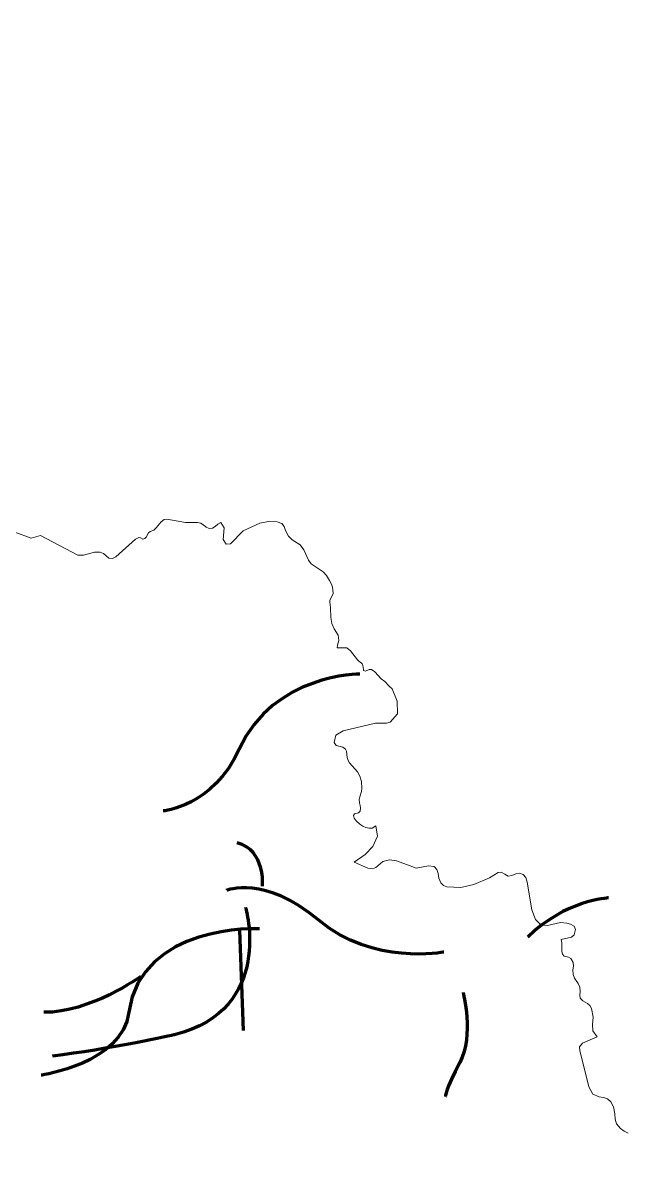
# Model space of a CAD drawing. Extents: x -310 to 3655, y -429 to 1712.
# Drawn here: x 395.6 to 501.1, y -129.3 to 73.3 of the extents above; entities that cross this region are included whole.
import ezdxf

# ---------------------------------------------------------------- set-up
doc = ezdxf.new("R2010")
doc.units = 0
doc.header["$MEASUREMENT"] = 0
for name, color, linetype in [('1-mar', 7, 'Continuous'), ('10-mar', 7, 'Continuous'), ('12-mar', 7, 'Continuous'), ('13-mar', 7, 'Continuous'), ('14-mar', 7, 'Continuous'), ('2-mar', 7, 'Continuous'), ('24-feb', 7, 'Continuous'), ('25-feb', 7, 'Continuous'), ('26-feb', 7, 'Continuous'), ('28-feb', 7, 'Continuous'), ('3-mar', 7, 'Continuous'), ('4-mar', 7, 'Continuous'), ('5-mar', 7, 'Continuous'), ('6-mar', 7, 'Continuous'), ('9-mar', 7, 'Continuous'), ('graphic', 7, 'Continuous'), ('raster', 7, 'Continuous')]:
    doc.layers.add(name, color=color, linetype=linetype)
picture_1 = doc.add_image_def('image11.png', size_in_pixel=(1280, 720))
picture_2 = doc.add_image_def('image12.png', size_in_pixel=(1280, 720))
picture_3 = doc.add_image_def('image13.png', size_in_pixel=(1280, 720))
picture_4 = doc.add_image_def('image14.png', size_in_pixel=(1280, 720))
picture_5 = doc.add_image_def('image15.png', size_in_pixel=(1280, 720))

# ---------------------------------------------------------------- blocks, each defined once
blk = doc.blocks.new('block 6')
at = {"layer": 'raster'}
image = blk.add_image(picture_1, insert=(-82.75, -428.42), size_in_units=(1253.62, 622.57), dxfattribs=at)
blk = doc.blocks.new('block 7')
at = {"layer": 'raster'}
image = blk.add_image(picture_2, insert=(-82.5, -428.9), size_in_units=(1253.62, 622.57), dxfattribs=at)
blk = doc.blocks.new('block 8')
at = {"layer": 'raster'}
image = blk.add_image(picture_3, insert=(-82.5, -428.9), size_in_units=(1253.62, 622.57), dxfattribs=at)
blk = doc.blocks.new('block 9')
at = {"layer": 'raster'}
image = blk.add_image(picture_4, insert=(-82.45, -429.27), size_in_units=(1253.62, 622.57), dxfattribs=at)
blk = doc.blocks.new('block 10')
at = {"layer": 'raster'}
image = blk.add_image(picture_5, insert=(-83.37, -429.26), size_in_units=(1254.4, 622.57), dxfattribs=at)

msp = doc.modelspace()

# ---------------------------------------------------------------- linework, layer by layer
at = {"layer": '1-mar', "color": 140, "lineweight": 70, "true_color": 0x00b2ff}
for points in [[(437.57, -78.02), (437.57, -78.02), (438.13, -71.7), (433.1, -70.4)], [(498.22, -80.07), (498.22, -80.07), (490.59, -80.44), (484.08, -86.95)], [(416.22, -93.84), (416.22, -93.84), (407.29, -100.26), (399.2, -100.12)]]:
    msp.add_open_spline(points, degree=3, dxfattribs=at)
for points in [[(469.38, -89.56), (469.38, -89.56), (456.92, -91.98), (447.43, -83.98), (437.94, -75.98), (431.24, -78.77), (431.24, -78.77)], [(437.01, -85.47), (437.01, -85.47), (416.27, -84.61), (414.13, -100.12), (412.87, -109.19), (398.78, -111.14), (398.78, -111.14)], [(472.73, -96.63), (472.73, -96.63), (474.68, -104.16), (472.17, -108.91), (469.66, -113.65), (469.62, -114.89), (469.62, -114.89)]]:
    msp.add_open_spline(points, degree=3, knots=[0, 0, 0, 0, 1, 1, 1, 2, 2, 2, 2], dxfattribs=at)
at = {"layer": '10-mar', "color": 140, "lineweight": 70, "true_color": 0x00b2ff}
for points in [[(454.65, -40.84), (454.65, -40.84), (439.51, -40.76), (433.47, -54.02), (428.88, -64.09), (420.14, -64.83), (420.14, -64.83)], [(469.38, -89.56), (469.38, -89.56), (456.92, -91.98), (447.43, -83.98), (437.94, -75.98), (431.24, -78.77), (431.24, -78.77)], [(437.01, -85.47), (437.01, -85.47), (416.27, -84.61), (414.13, -100.12), (412.87, -109.19), (398.78, -111.14), (398.78, -111.14)], [(472.73, -96.63), (472.73, -96.63), (474.68, -104.16), (472.17, -108.91), (469.66, -113.65), (469.62, -114.89), (469.62, -114.89)]]:
    msp.add_open_spline(points, degree=3, knots=[0, 0, 0, 0, 1, 1, 1, 2, 2, 2, 2], dxfattribs=at)
for points in [[(437.57, -78.02), (437.57, -78.02), (438.13, -71.7), (433.1, -70.4)], [(498.22, -80.07), (498.22, -80.07), (490.59, -80.44), (484.08, -86.95)], [(416.22, -93.84), (416.22, -93.84), (407.29, -100.26), (399.2, -100.12)]]:
    msp.add_open_spline(points, degree=3, dxfattribs=at)
at = {"layer": '12-mar', "color": 140, "lineweight": 70, "true_color": 0x00b2ff}
for points in [[(454.65, -40.84), (454.65, -40.84), (439.51, -40.76), (433.47, -54.02), (428.88, -64.09), (420.14, -64.83), (420.14, -64.83)], [(469.38, -89.56), (469.38, -89.56), (456.92, -91.98), (447.43, -83.98), (437.94, -75.98), (431.24, -78.77), (431.24, -78.77)], [(437.01, -85.47), (437.01, -85.47), (416.27, -84.61), (414.13, -100.12), (412.87, -109.19), (398.78, -111.14), (398.78, -111.14)], [(472.73, -96.63), (472.73, -96.63), (474.68, -104.16), (472.17, -108.91), (469.66, -113.65), (469.62, -114.89), (469.62, -114.89)]]:
    msp.add_open_spline(points, degree=3, knots=[0, 0, 0, 0, 1, 1, 1, 2, 2, 2, 2], dxfattribs=at)
for points in [[(437.57, -78.02), (437.57, -78.02), (438.13, -71.7), (433.1, -70.4)], [(498.22, -80.07), (498.22, -80.07), (490.59, -80.44), (484.08, -86.95)], [(416.22, -93.84), (416.22, -93.84), (407.29, -100.26), (399.2, -100.12)]]:
    msp.add_open_spline(points, degree=3, dxfattribs=at)
at = {"layer": '13-mar', "color": 140, "lineweight": 70, "true_color": 0x00b2ff}
for points in [[(454.65, -40.84), (454.65, -40.84), (439.51, -40.76), (433.47, -54.02), (428.88, -64.09), (420.14, -64.83), (420.14, -64.83)], [(469.38, -89.56), (469.38, -89.56), (456.92, -91.98), (447.43, -83.98), (437.94, -75.98), (431.24, -78.77), (431.24, -78.77)], [(437.01, -85.47), (437.01, -85.47), (416.27, -84.61), (414.13, -100.12), (412.87, -109.19), (398.78, -111.14), (398.78, -111.14)], [(472.73, -96.63), (472.73, -96.63), (474.68, -104.16), (472.17, -108.91), (469.66, -113.65), (469.62, -114.89), (469.62, -114.89)]]:
    msp.add_open_spline(points, degree=3, knots=[0, 0, 0, 0, 1, 1, 1, 2, 2, 2, 2], dxfattribs=at)
for points in [[(437.57, -78.02), (437.57, -78.02), (438.13, -71.7), (433.1, -70.4)], [(498.22, -80.07), (498.22, -80.07), (490.59, -80.44), (484.08, -86.95)], [(416.22, -93.84), (416.22, -93.84), (407.29, -100.26), (399.2, -100.12)]]:
    msp.add_open_spline(points, degree=3, dxfattribs=at)
at = {"layer": '14-mar', "color": 140, "lineweight": 70, "true_color": 0x00b2ff}
for points in [[(454.65, -40.84), (454.65, -40.84), (439.51, -40.76), (433.47, -54.02), (428.88, -64.09), (420.14, -64.83), (420.14, -64.83)], [(469.38, -89.56), (469.38, -89.56), (456.92, -91.98), (447.43, -83.98), (437.94, -75.98), (431.24, -78.77), (431.24, -78.77)], [(437.01, -85.47), (437.01, -85.47), (416.27, -84.61), (414.13, -100.12), (412.87, -109.19), (398.78, -111.14), (398.78, -111.14)], [(472.73, -96.63), (472.73, -96.63), (474.68, -104.16), (472.17, -108.91), (469.66, -113.65), (469.62, -114.89), (469.62, -114.89)]]:
    msp.add_open_spline(points, degree=3, knots=[0, 0, 0, 0, 1, 1, 1, 2, 2, 2, 2], dxfattribs=at)
for points in [[(437.57, -78.02), (437.57, -78.02), (438.13, -71.7), (433.1, -70.4)], [(498.22, -80.07), (498.22, -80.07), (490.59, -80.44), (484.08, -86.95)], [(416.22, -93.84), (416.22, -93.84), (407.29, -100.26), (399.2, -100.12)]]:
    msp.add_open_spline(points, degree=3, dxfattribs=at)
at = {"layer": '2-mar', "color": 140, "lineweight": 70, "true_color": 0x00b2ff}
for points in [[(437.57, -78.02), (437.57, -78.02), (438.13, -71.7), (433.1, -70.4)], [(498.22, -80.07), (498.22, -80.07), (490.59, -80.44), (484.08, -86.95)], [(416.22, -93.84), (416.22, -93.84), (407.29, -100.26), (399.2, -100.12)]]:
    msp.add_open_spline(points, degree=3, dxfattribs=at)
for points in [[(469.38, -89.56), (469.38, -89.56), (456.92, -91.98), (447.43, -83.98), (437.94, -75.98), (431.24, -78.77), (431.24, -78.77)], [(437.01, -85.47), (437.01, -85.47), (416.27, -84.61), (414.13, -100.12), (412.87, -109.19), (398.78, -111.14), (398.78, -111.14)], [(472.73, -96.63), (472.73, -96.63), (474.68, -104.16), (472.17, -108.91), (469.66, -113.65), (469.62, -114.89), (469.62, -114.89)]]:
    msp.add_open_spline(points, degree=3, knots=[0, 0, 0, 0, 1, 1, 1, 2, 2, 2, 2], dxfattribs=at)
at = {"layer": '24-feb', "color": 140, "lineweight": 70, "true_color": 0x00b2ff}
msp.add_open_spline([(498.22, -80.07), (498.22, -80.07), (490.59, -80.44), (484.08, -86.95)], degree=3, dxfattribs=at)
at = {"layer": '25-feb', "color": 140, "lineweight": 70, "true_color": 0x00b2ff}
for points in [[(434.59, -81.74), (434.59, -81.74)], [(434.22, -103.33), (433.59, -85.71)]]:
    msp.add_lwpolyline(points, dxfattribs=at)
for points in [[(437.57, -78.02), (437.57, -78.02), (438.13, -71.7), (433.1, -70.4)], [(498.22, -80.07), (498.22, -80.07), (490.59, -80.44), (484.08, -86.95)]]:
    msp.add_open_spline(points, degree=3, dxfattribs=at)
msp.add_open_spline([(469.38, -89.56), (469.38, -89.56), (456.92, -91.98), (447.43, -83.98), (437.94, -75.98), (431.24, -78.77), (431.24, -78.77)], degree=3, knots=[0, 0, 0, 0, 1, 1, 1, 2, 2, 2, 2], dxfattribs=at)
at = {"layer": '26-feb', "color": 140, "lineweight": 70, "true_color": 0x00b2ff}
for points in [[(437.57, -78.02), (437.57, -78.02), (438.13, -71.7), (433.1, -70.4)], [(498.22, -80.07), (498.22, -80.07), (490.59, -80.44), (484.08, -86.95)]]:
    msp.add_open_spline(points, degree=3, dxfattribs=at)
for points in [[(469.38, -89.56), (469.38, -89.56), (456.92, -91.98), (447.43, -83.98), (437.94, -75.98), (431.24, -78.77), (431.24, -78.77)], [(434.59, -81.74), (434.59, -81.74), (439.8, -99.61), (422.13, -104.07), (422.13, -104.07), (410.4, -106.67), (400.73, -107.79)]]:
    msp.add_open_spline(points, degree=3, knots=[0, 0, 0, 0, 1, 1, 1, 2, 2, 2, 2], dxfattribs=at)
at = {"layer": '28-feb', "color": 140, "lineweight": 70, "true_color": 0x00b2ff}
for points in [[(437.57, -78.02), (437.57, -78.02), (438.13, -71.7), (433.1, -70.4)], [(498.22, -80.07), (498.22, -80.07), (490.59, -80.44), (484.08, -86.95)], [(416.22, -93.84), (416.22, -93.84), (407.29, -100.26), (399.2, -100.12)]]:
    msp.add_open_spline(points, degree=3, dxfattribs=at)
for points in [[(469.38, -89.56), (469.38, -89.56), (456.92, -91.98), (447.43, -83.98), (437.94, -75.98), (431.24, -78.77), (431.24, -78.77)], [(437.01, -85.47), (437.01, -85.47), (416.27, -84.61), (414.13, -100.12), (412.87, -109.19), (398.78, -111.14), (398.78, -111.14)], [(472.73, -96.63), (472.73, -96.63), (474.68, -104.16), (472.17, -108.91), (469.66, -113.65), (469.62, -114.89), (469.62, -114.89)]]:
    msp.add_open_spline(points, degree=3, knots=[0, 0, 0, 0, 1, 1, 1, 2, 2, 2, 2], dxfattribs=at)
at = {"layer": '3-mar', "color": 140, "lineweight": 70, "true_color": 0x00b2ff}
for points in [[(437.57, -78.02), (437.57, -78.02), (438.13, -71.7), (433.1, -70.4)], [(498.22, -80.07), (498.22, -80.07), (490.59, -80.44), (484.08, -86.95)], [(416.22, -93.84), (416.22, -93.84), (407.29, -100.26), (399.2, -100.12)]]:
    msp.add_open_spline(points, degree=3, dxfattribs=at)
for points in [[(469.38, -89.56), (469.38, -89.56), (456.92, -91.98), (447.43, -83.98), (437.94, -75.98), (431.24, -78.77), (431.24, -78.77)], [(437.01, -85.47), (437.01, -85.47), (416.27, -84.61), (414.13, -100.12), (412.87, -109.19), (398.78, -111.14), (398.78, -111.14)], [(472.73, -96.63), (472.73, -96.63), (474.68, -104.16), (472.17, -108.91), (469.66, -113.65), (469.62, -114.89), (469.62, -114.89)]]:
    msp.add_open_spline(points, degree=3, knots=[0, 0, 0, 0, 1, 1, 1, 2, 2, 2, 2], dxfattribs=at)
at = {"layer": '4-mar', "color": 140, "lineweight": 70, "true_color": 0x00b2ff}
for points in [[(437.57, -78.02), (437.57, -78.02), (438.13, -71.7), (433.1, -70.4)], [(498.22, -80.07), (498.22, -80.07), (490.59, -80.44), (484.08, -86.95)], [(416.22, -93.84), (416.22, -93.84), (407.29, -100.26), (399.2, -100.12)]]:
    msp.add_open_spline(points, degree=3, dxfattribs=at)
for points in [[(469.38, -89.56), (469.38, -89.56), (456.92, -91.98), (447.43, -83.98), (437.94, -75.98), (431.24, -78.77), (431.24, -78.77)], [(437.01, -85.47), (437.01, -85.47), (416.27, -84.61), (414.13, -100.12), (412.87, -109.19), (398.78, -111.14), (398.78, -111.14)], [(472.73, -96.63), (472.73, -96.63), (474.68, -104.16), (472.17, -108.91), (469.66, -113.65), (469.62, -114.89), (469.62, -114.89)]]:
    msp.add_open_spline(points, degree=3, knots=[0, 0, 0, 0, 1, 1, 1, 2, 2, 2, 2], dxfattribs=at)
at = {"layer": '5-mar', "color": 140, "lineweight": 70, "true_color": 0x00b2ff}
for points in [[(437.57, -78.02), (437.57, -78.02), (438.13, -71.7), (433.1, -70.4)], [(498.22, -80.07), (498.22, -80.07), (490.59, -80.44), (484.08, -86.95)], [(416.22, -93.84), (416.22, -93.84), (407.29, -100.26), (399.2, -100.12)]]:
    msp.add_open_spline(points, degree=3, dxfattribs=at)
for points in [[(469.38, -89.56), (469.38, -89.56), (456.92, -91.98), (447.43, -83.98), (437.94, -75.98), (431.24, -78.77), (431.24, -78.77)], [(437.01, -85.47), (437.01, -85.47), (416.27, -84.61), (414.13, -100.12), (412.87, -109.19), (398.78, -111.14), (398.78, -111.14)], [(472.73, -96.63), (472.73, -96.63), (474.68, -104.16), (472.17, -108.91), (469.66, -113.65), (469.62, -114.89), (469.62, -114.89)]]:
    msp.add_open_spline(points, degree=3, knots=[0, 0, 0, 0, 1, 1, 1, 2, 2, 2, 2], dxfattribs=at)
at = {"layer": '6-mar', "color": 140, "lineweight": 70, "true_color": 0x00b2ff}
for points in [[(437.57, -78.02), (437.57, -78.02), (438.13, -71.7), (433.1, -70.4)], [(498.22, -80.07), (498.22, -80.07), (490.59, -80.44), (484.08, -86.95)], [(416.22, -93.84), (416.22, -93.84), (407.29, -100.26), (399.2, -100.12)]]:
    msp.add_open_spline(points, degree=3, dxfattribs=at)
for points in [[(469.38, -89.56), (469.38, -89.56), (456.92, -91.98), (447.43, -83.98), (437.94, -75.98), (431.24, -78.77), (431.24, -78.77)], [(437.01, -85.47), (437.01, -85.47), (416.27, -84.61), (414.13, -100.12), (412.87, -109.19), (398.78, -111.14), (398.78, -111.14)], [(472.73, -96.63), (472.73, -96.63), (474.68, -104.16), (472.17, -108.91), (469.66, -113.65), (469.62, -114.89), (469.62, -114.89)]]:
    msp.add_open_spline(points, degree=3, knots=[0, 0, 0, 0, 1, 1, 1, 2, 2, 2, 2], dxfattribs=at)
at = {"layer": '9-mar', "color": 140, "lineweight": 70, "true_color": 0x00b2ff}
for points in [[(454.65, -40.84), (454.65, -40.84), (439.51, -40.76), (433.47, -54.02), (428.88, -64.09), (420.14, -64.83), (420.14, -64.83)], [(469.38, -89.56), (469.38, -89.56), (456.92, -91.98), (447.43, -83.98), (437.94, -75.98), (431.24, -78.77), (431.24, -78.77)], [(437.01, -85.47), (437.01, -85.47), (416.27, -84.61), (414.13, -100.12), (412.87, -109.19), (398.78, -111.14), (398.78, -111.14)], [(472.73, -96.63), (472.73, -96.63), (474.68, -104.16), (472.17, -108.91), (469.66, -113.65), (469.62, -114.89), (469.62, -114.89)]]:
    msp.add_open_spline(points, degree=3, knots=[0, 0, 0, 0, 1, 1, 1, 2, 2, 2, 2], dxfattribs=at)
for points in [[(437.57, -78.02), (437.57, -78.02), (438.13, -71.7), (433.1, -70.4)], [(498.22, -80.07), (498.22, -80.07), (490.59, -80.44), (484.08, -86.95)], [(416.22, -93.84), (416.22, -93.84), (407.29, -100.26), (399.2, -100.12)]]:
    msp.add_open_spline(points, degree=3, dxfattribs=at)
at = {"layer": 'graphic', "color": 1, "lineweight": 18, "true_color": 0xf90303}
msp.add_lwpolyline([(394.16, -15.94), (397.03, -17.01), (398.62, -16.52), (405.16, -20), (406.16, -19.98), (408.13, -19.46), (409.1, -19.44), (409.66, -19.72), (410.65, -20.53), (411.25, -20.59), (411.85, -20.28), (415.27, -17.2), (415.88, -16.9), (416.18, -16.93), (416.61, -17.17), (416.92, -17.09), (417.18, -16.81), (417.56, -16.05), (417.89, -15.86), (418.52, -15.62), (418.95, -15.2), (419.81, -14.13), (420.35, -13.74), (420.8, -13.65), (424.05, -14.28), (426.19, -14.27), (426.76, -14.39), (427.57, -14.99), (427.68, -15.06), (428.2, -15.31), (428.79, -15.27), (429.28, -14.94), (429.72, -14.53), (430.23, -14.26), (430.86, -15.17), (430.64, -17.23), (431.21, -18.07), (431.93, -18), (434.2, -15.72), (437.12, -14.36), (438.63, -14.08), (440.14, -14.13), (440.97, -14.43), (441.34, -14.95), (441.61, -15.69), (442.14, -16.64), (442.79, -17.28), (444.18, -18.16), (444.8, -19.04), (445.63, -20.88), (446.07, -21.48), (448.21, -22.93), (448.77, -23.55), (449.33, -24.43), (449.65, -25.06), (449.84, -25.58), (449.92, -26.09), (449.93, -26.7), (449.36, -27.92), (449.36, -28.21), (449.47, -29.14), (449.55, -30.92), (449.74, -31.96), (450.14, -32.9), (450.83, -34.03), (450.94, -34.96), (450.69, -35.76), (450.67, -36.23), (452.33, -36.24), (453, -36.74), (454.23, -38.36), (454.43, -38.54), (454.87, -38.85), (455.06, -39.06), (455.15, -39.31), (455.27, -40.05), (455.25, -40.19), (455.65, -40.34), (456.27, -40.03), (456.66, -40.03), (457.26, -40.42), (458.36, -41.68), (459.01, -42.15), (459.8, -42.95), (460.29, -43.44), (461.18, -45.59), (461.23, -47.8), (459.97, -49.29), (459.33, -49.46), (457.38, -49.43), (451.73, -50.79), (450.44, -51.54), (450.12, -52.8), (450.49, -53.33), (451.66, -53.66), (452.13, -53.97), (452.28, -54.37), (452.42, -55.47), (452.56, -55.96), (452.8, -56.38), (454.2, -57.98), (454.63, -58.74), (454.9, -59.66), (454.98, -60.83), (454.91, -61.39), (454.62, -62.33), (454.52, -62.84), (454.56, -63.39), (454.68, -63.85), (454.77, -64.32), (454.68, -64.87), (454.41, -65.16), (453.69, -65.33), (453.52, -65.65), (453.65, -66.09), (453.98, -66.54), (454.64, -67.17), (455.13, -67.49), (455.69, -67.72), (456.26, -67.84), (456.78, -67.84), (457.44, -67.46), (457.73, -69.25), (456.89, -71.03), (455.58, -72.47), (453.65, -73.8), (456.04, -74.83), (456.83, -74.99), (457.42, -74.72), (458.67, -73.68), (459.82, -73.38), (461.06, -73.58), (463.43, -74.44), (464.53, -74.83), (466.67, -74.45), (467.68, -74.59), (468.14, -75.08), (468.35, -75.81), (468.5, -76.63), (468.82, -77.42), (469.31, -77.9), (469.89, -78.11), (472.32, -78.26), (474.62, -77.73), (477.35, -76.58), (478.89, -75.64), (479.41, -75.58), (480.03, -75.89), (480.66, -76.28), (481.3, -76.15), (481.97, -75.86), (482.65, -75.74), (483.29, -75.99), (483.71, -76.52), (483.97, -77.29), (484.79, -82.15), (485.45, -83.88), (486.41, -84.83), (487.54, -84.92), (489.79, -84.39), (490.93, -84.47), (491.58, -84.69), (492.18, -85.04), (492.47, -85.62), (492.19, -86.53), (491.72, -86.97), (489.91, -87.36), (490.05, -87.94), (490.05, -89.02), (490.05, -89.38), (490.14, -89.91), (490.43, -90.26), (491.21, -90.44), (491.61, -90.71), (492.03, -91.41), (492.07, -92.02), (491.98, -92.67), (492.02, -93.48), (492.25, -94.15), (492.93, -95.08), (493.22, -95.73), (493.29, -96.47), (493.21, -97.1), (493.27, -97.65), (493.73, -98.11), (494.57, -98.61), (494.94, -98.96), (495.24, -99.48), (495.52, -100.95), (495.41, -102.25), (495.47, -103.4), (496.25, -104.4), (493.68, -105.56), (493.17, -106.17), (493.22, -106.84), (494.8, -113.18), (495.5, -114.46), (496.62, -114.94), (497.35, -115.07), (498.04, -115.32), (498.64, -115.82), (499.1, -116.69), (499.35, -117.92), (499.4, -118.85), (499.61, -119.65), (500.34, -120.48), (500.98, -120.94), (501.65, -121.29)], dxfattribs=at)

# ---------------------------------------------------------------- block references
at = {"layer": 'raster'}
for name in ['block 10', 'block 6', 'block 7', 'block 8', 'block 9']:
    msp.add_blockref(name, (0, 0), dxfattribs=at)

doc.saveas('drawing.dxf')
